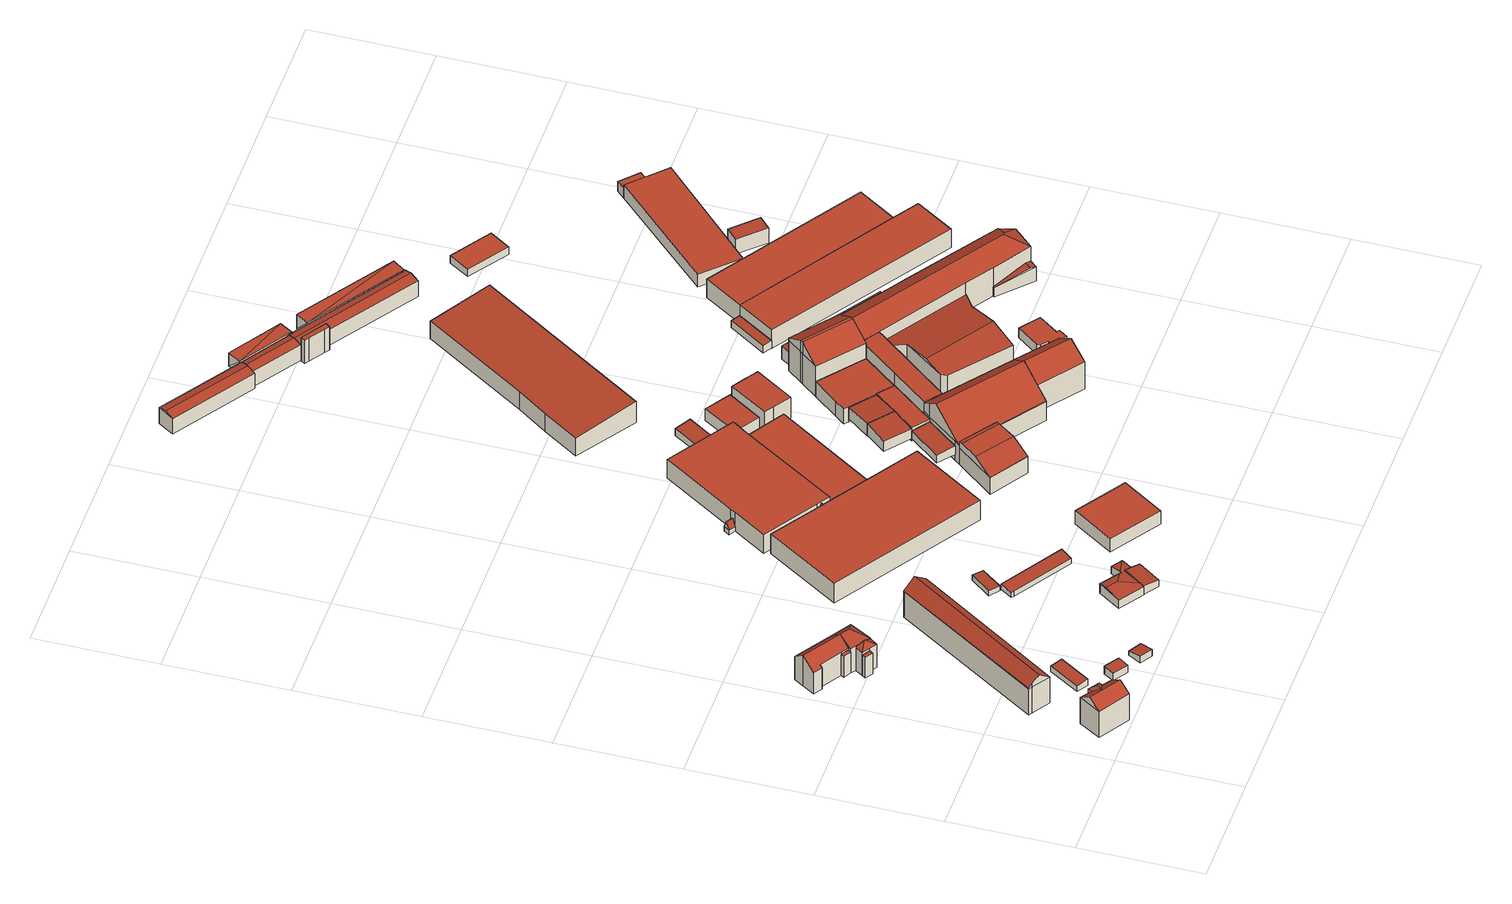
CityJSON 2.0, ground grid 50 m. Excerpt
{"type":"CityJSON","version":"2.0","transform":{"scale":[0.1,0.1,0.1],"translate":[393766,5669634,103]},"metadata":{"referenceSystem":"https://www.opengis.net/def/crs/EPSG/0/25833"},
"CityObjects":{
"building1":{"type":"Building","attributes":{"Dachtyp_tdc":"tdcFreeFormRoof","Gemeindeschluessel":14627140,"Dachneigung":33.58,"QualitaetDacherkennung":45,"Geometrietyp2DReferenz":"3000","function":"31001_9998","roofType":"5000","measuredHeight":16.12},"geometry":[{"type":"MultiSurface","lod":"2","boundaries":[[[0,1,2,3]],[[1,4,5,2]],[[4,6,7,5]],[[6,8,9,7]],[[8,10,11,9]],[[10,12,13,11]],[[12,14,15,13]],[[14,0,3,15]],[[16,17,14,12]],[[18,19,20,16,12,10]],[[18,10,8]],[[21,19,18,8,6]],[[21,6,4]],[[20,19,21,4,1]],[[17,16,20,1,0]],[[17,0,14]],[[3,2,5,7,9,11,13,15]]],"semantics":{"surfaces":[{"type":"WallSurface"},{"type":"RoofSurface"},{"type":"GroundSurface"}],"values":[0,0,0,0,0,0,0,0,1,1,0,1,0,1,1,1,2]}}]},
"building2":{"type":"Building","attributes":{"Dachtyp_tdc":"tdcPolyFlatRoof","Gemeindeschluessel":14627140,"Dachneigung":4.56,"QualitaetDacherkennung":86,"Geometrietyp2DReferenz":"3000","function":"31001_9998","roofType":"2100","measuredHeight":3.02},"geometry":[{"type":"MultiSurface","lod":"2","boundaries":[[[22,23,24,25]],[[23,26,27,24]],[[26,28,29,27]],[[28,22,25,29]],[[28,26,23,22]],[[25,24,27,29]]],"semantics":{"surfaces":[{"type":"WallSurface"},{"type":"RoofSurface"},{"type":"GroundSurface"}],"values":[0,0,0,0,1,2]}}]},
"building3":{"type":"Building","attributes":{"Gemeindeschluessel":14627140,"Geometrietyp2DReferenz":"3000","function":"31001_9998","roofType":"9999"},"children":["building3-1","building3-2"]},
"building3-1":{"type":"BuildingPart","attributes":{"Dachtyp_tdc":"tdcPolyFlatRoof","Dachneigung":10.54,"QualitaetDacherkennung":24,"Geometrietyp2DReferenz":"3000","roofType":"2100","measuredHeight":10.38},"parents":["building3"],"geometry":[{"type":"MultiSurface","lod":"2","boundaries":[[[30,31,32,33]],[[34,35,36,37]],[[35,30,33,36]],[[35,34,31,30]],[[33,32,37,36]],[[37,32,31,34]]],"semantics":{"surfaces":[{"type":"WallSurface"},{"type":"RoofSurface"},{"type":"GroundSurface"},{"type":"ClosureSurface"}],"values":[0,0,0,1,2,3]}}]},
"building3-2":{"type":"BuildingPart","attributes":{"Dachtyp_tdc":"tdcGableRoof","Dachneigung":38.77,"QualitaetDacherkennung":86,"Geometrietyp2DReferenz":"3000","roofType":"3100","measuredHeight":14.92},"parents":["building3"],"geometry":[{"type":"MultiSurface","lod":"2","boundaries":[[[38,39,40,41]],[[39,42,43,40]],[[42,44,45,43]],[[44,46,47,45]],[[46,48,49,47]],[[48,50,51,49]],[[50,52,34,37,51]],[[53,38,41,32,31]],[[50,48,46,44]],[[44,42,39,38,53,52,50]],[[41,40,43,45,47,49,51,37,32]],[[53,31,34,52]],[[31,32,37,34]]],"semantics":{"surfaces":[{"type":"WallSurface"},{"type":"RoofSurface"},{"type":"GroundSurface"},{"type":"ClosureSurface"}],"values":[0,0,0,0,0,0,0,0,1,1,2,0,3]}}]},
"building4":{"type":"Building","attributes":{"Dachtyp_tdc":"tdcPolyFlatRoof","Gemeindeschluessel":14627140,"Dachneigung":3.86,"QualitaetDacherkennung":71,"Geometrietyp2DReferenz":"3000","function":"31001_9998","roofType":"2100","measuredHeight":3.84},"geometry":[{"type":"MultiSurface","lod":"2","boundaries":[[[54,55,56,57]],[[54,58,59,55]],[[56,60,61,57]],[[55,59,60,56]],[[59,58,61,60]],[[58,54,57,61]]],"semantics":{"surfaces":[{"type":"WallSurface"},{"type":"RoofSurface"},{"type":"GroundSurface"}],"values":[0,1,2,0,0,0]}}]},
"building5":{"type":"Building","attributes":{"Gemeindeschluessel":14627140,"Geometrietyp2DReferenz":"3000","function":"31001_9998","roofType":"9999"},"children":["building5-1","building5-2","building5-3"]},
"building5-1":{"type":"BuildingPart","attributes":{"Dachtyp_tdc":"tdcHipAndGableRoof","Dachneigung":23.36,"QualitaetDacherkennung":50,"Geometrietyp2DReferenz":"3000","roofType":"5000","measuredHeight":14.59},"parents":["building5"],"geometry":[{"type":"MultiSurface","lod":"2","boundaries":[[[48,62,63,49]],[[62,64,65,66,67,63]],[[68,48,49,36]],[[64,62,69]],[[48,68,70]],[[62,48,70,69]],[[68,64,69,70]],[[49,63,67,71,36]],[[36,71,72,73,65,64,68]],[[71,67,66,72]],[[72,66,65,73]]],"semantics":{"surfaces":[{"type":"WallSurface"},{"type":"RoofSurface"},{"type":"GroundSurface"},{"type":"ClosureSurface"}],"values":[0,0,0,1,0,1,1,2,0,3,3]}}]},
"building5-2":{"type":"BuildingPart","attributes":{"Dachtyp_tdc":"tdcTentRoof","Dachneigung":42.78,"QualitaetDacherkennung":56,"Geometrietyp2DReferenz":"3000","roofType":"3500","measuredHeight":13.6},"parents":["building5"],"geometry":[{"type":"MultiSurface","lod":"2","boundaries":[[[66,74,75,67]],[[74,76,77,78,75]],[[79,72,71,80,81]],[[65,73,82]],[[74,65,82]],[[79,76,74,82]],[[73,79,82]],[[66,65,74]],[[79,73,72]],[[67,75,78,80,71]],[[79,81,77,76]],[[81,80,78,77]],[[67,71,72,66]],[[66,72,73,65]]],"semantics":{"surfaces":[{"type":"WallSurface"},{"type":"RoofSurface"},{"type":"GroundSurface"},{"type":"ClosureSurface"}],"values":[0,0,0,1,1,1,1,0,0,2,0,3,3,3]}}]},
"building5-3":{"type":"BuildingPart","attributes":{"Dachtyp_tdc":"tdcPolyFlatRoof","Dachneigung":6.21,"QualitaetDacherkennung":36,"Geometrietyp2DReferenz":"3000","roofType":"2100","measuredHeight":10.24},"parents":["building5"],"geometry":[{"type":"MultiSurface","lod":"2","boundaries":[[[83,81,80,84]],[[77,85,86,78]],[[85,83,84,86]],[[85,77,81,83]],[[84,80,78,86]],[[78,80,81,77]]],"semantics":{"surfaces":[{"type":"WallSurface"},{"type":"RoofSurface"},{"type":"GroundSurface"},{"type":"ClosureSurface"}],"values":[0,0,0,1,2,3]}}]},
"building6":{"type":"Building","attributes":{"Dachtyp_tdc":"tdcGableRoof","Gemeindeschluessel":14627140,"Dachneigung":37,"QualitaetDacherkennung":81,"Geometrietyp2DReferenz":"3000","function":"31001_9998","roofType":"3100","measuredHeight":16.66},"geometry":[{"type":"MultiSurface","lod":"2","boundaries":[[[87,88,89,90]],[[88,91,92,89]],[[91,93,94,92]],[[93,95,96,94]],[[95,87,90,96]],[[97,98,99,100,101]],[[88,100,99,102]],[[91,102,99,98,93]],[[88,102,91]],[[87,101,100,88]],[[95,97,101,87]],[[93,98,97,95]],[[90,89,92,94,96]]],"semantics":{"surfaces":[{"type":"WallSurface"},{"type":"RoofSurface"},{"type":"GroundSurface"}],"values":[0,0,0,0,0,1,1,0,0,0,0,0,2]}}]},
"building7":{"type":"Building","attributes":{"Dachtyp_tdc":"tdcPolyFlatRoof","Gemeindeschluessel":14627140,"Dachneigung":10.22,"QualitaetDacherkennung":63,"Geometrietyp2DReferenz":"3000","function":"31001_9998","roofType":"2100","measuredHeight":3.17},"geometry":[{"type":"MultiSurface","lod":"2","boundaries":[[[103,104,105,106]],[[104,107,108,105]],[[107,109,110,108]],[[109,103,106,110]],[[109,107,104,103]],[[106,105,108,110]]],"semantics":{"surfaces":[{"type":"WallSurface"},{"type":"RoofSurface"},{"type":"GroundSurface"}],"values":[0,0,0,0,1,2]}}]},
"building8":{"type":"Building","attributes":{"Dachtyp_tdc":"tdcFreeFormRoof","Gemeindeschluessel":14627140,"Dachneigung":10.04,"QualitaetDacherkennung":35,"Geometrietyp2DReferenz":"3000","function":"31001_9998","roofType":"5000","measuredHeight":5.14},"geometry":[{"type":"MultiSurface","lod":"2","boundaries":[[[111,112,113,114]],[[112,115,116,113]],[[115,117,118,116]],[[117,119,120,118]],[[119,121,122,120]],[[121,123,124,122]],[[123,125,126,124]],[[125,111,114,126]],[[121,119,117,127,112,128,129,130]],[[129,128,111,131]],[[117,115,127]],[[123,130,129,131,125]],[[112,111,128]],[[123,121,130]],[[115,112,127]],[[111,125,131]],[[114,113,116,118,120,122,124,126]]],"semantics":{"surfaces":[{"type":"WallSurface"},{"type":"RoofSurface"},{"type":"GroundSurface"}],"values":[0,0,0,0,0,0,0,0,1,1,1,1,0,0,0,0,2]}}]},
"building9":{"type":"Building","attributes":{"Dachtyp_tdc":"tdcPolyFlatRoof","Gemeindeschluessel":14627140,"Dachneigung":2.86,"QualitaetDacherkennung":85,"Geometrietyp2DReferenz":"3000","function":"31001_9998","roofType":"2100","measuredHeight":2.35},"geometry":[{"type":"MultiSurface","lod":"2","boundaries":[[[132,133,134,135]],[[133,136,137,134]],[[136,138,139,137]],[[138,132,135,139]],[[138,136,133,132]],[[135,134,137,139]]],"semantics":{"surfaces":[{"type":"WallSurface"},{"type":"RoofSurface"},{"type":"GroundSurface"}],"values":[0,0,0,0,1,2]}}]},
"building10":{"type":"Building","attributes":{"Dachtyp_tdc":"tdcPolyFlatRoof","Gemeindeschluessel":14627140,"Dachneigung":7.87,"QualitaetDacherkennung":84,"Geometrietyp2DReferenz":"3000","function":"31001_9998","roofType":"2100","measuredHeight":4.29},"geometry":[{"type":"MultiSurface","lod":"2","boundaries":[[[140,141,142,143]],[[141,144,145,142]],[[144,146,147,145]],[[146,148,149,147]],[[148,140,143,149]],[[148,146,144,141,140]],[[143,142,145,147,149]]],"semantics":{"surfaces":[{"type":"WallSurface"},{"type":"RoofSurface"},{"type":"GroundSurface"}],"values":[0,0,0,0,0,1,2]}}]},
"building11":{"type":"Building","attributes":{"Dachtyp_tdc":"tdcPolyFlatRoof","Gemeindeschluessel":14627140,"Dachneigung":5.18,"QualitaetDacherkennung":72,"Geometrietyp2DReferenz":"3000","function":"31001_9998","roofType":"2100","measuredHeight":2.77},"geometry":[{"type":"MultiSurface","lod":"2","boundaries":[[[150,151,152,153]],[[151,154,155,152]],[[154,156,157,155]],[[156,158,159,157]],[[158,150,153,159]],[[158,156,154,151,150]],[[153,152,155,157,159]]],"semantics":{"surfaces":[{"type":"WallSurface"},{"type":"RoofSurface"},{"type":"GroundSurface"}],"values":[0,0,0,0,0,1,2]}}]},
"building12":{"type":"Building","attributes":{"Dachtyp_tdc":"tdcPolyFlatRoof","Gemeindeschluessel":14627140,"Dachneigung":0,"QualitaetDacherkennung":60,"Geometrietyp2DReferenz":"3000","function":"31001_2000","roofType":"1000","measuredHeight":9.57},"geometry":[{"type":"MultiSurface","lod":"2","boundaries":[[[160,161,162,163]],[[161,164,165,162]],[[164,166,167,165]],[[166,168,169,167]],[[168,170,171,169]],[[170,172,173,171]],[[172,160,163,173]],[[172,170,168,166,164,161,160]],[[163,162,165,167,169,171,173]]],"semantics":{"surfaces":[{"type":"WallSurface"},{"type":"RoofSurface"},{"type":"GroundSurface"}],"values":[0,0,0,0,0,0,0,1,2]}}]},
"building13":{"type":"Building","attributes":{"Dachtyp_tdc":"tdcPolyFlatRoof","Gemeindeschluessel":14627140,"Dachneigung":0,"QualitaetDacherkennung":94,"Geometrietyp2DReferenz":"3000","function":"31001_9998","roofType":"1000","measuredHeight":6.53},"geometry":[{"type":"MultiSurface","lod":"2","boundaries":[[[174,175,176,177]],[[175,178,179,176]],[[178,180,181,179]],[[180,174,177,181]],[[180,178,175,174]],[[177,176,179,181]]],"semantics":{"surfaces":[{"type":"WallSurface"},{"type":"RoofSurface"},{"type":"GroundSurface"}],"values":[0,0,0,0,1,2]}}]},
"building14":{"type":"Building","attributes":{"Gemeindeschluessel":14627140,"Geometrietyp2DReferenz":"3000","function":"31001_2000","roofType":"9999"},"children":["building14-1","building14-2","building14-3"]},
"building14-1":{"type":"BuildingPart","attributes":{"Dachtyp_tdc":"tdcPolyFlatRoof","Dachneigung":0,"QualitaetDacherkennung":77,"Geometrietyp2DReferenz":"3000","roofType":"1000","measuredHeight":9.09},"parents":["building14"],"geometry":[{"type":"MultiSurface","lod":"2","boundaries":[[[182,183,184,185]],[[183,186,187,184]],[[186,188,189,190,187]],[[191,192,193,194,195]],[[192,196,197,193]],[[196,198,199,197]],[[198,200,199]],[[201,202,203]],[[201,204,205,202]],[[204,182,185,205]],[[204,201,198,196,192,191,188,186,183,182]],[[185,184,187,190,206,194,193,197,199,202,205]],[[195,207,189,188,191]],[[195,194,206,207]],[[206,190,189,207]],[[203,208,200,198,201]],[[203,202,199,200]],[[203,200,208]]],"semantics":{"surfaces":[{"type":"WallSurface"},{"type":"RoofSurface"},{"type":"GroundSurface"},{"type":"ClosureSurface"}],"values":[0,0,0,0,0,0,0,0,0,0,1,2,0,3,3,0,3,3]}}]},
"building14-2":{"type":"BuildingPart","attributes":{"Dachtyp_tdc":"tdcGableRoof","Dachneigung":68.6,"QualitaetDacherkennung":18,"Geometrietyp2DReferenz":"3000","roofType":"3100","measuredHeight":5.51},"parents":["building14"],"geometry":[{"type":"MultiSurface","lod":"2","boundaries":[[[200,209,210,199]],[[209,211,212,210]],[[211,203,202,212]],[[211,209,213]],[[209,200,208,213]],[[203,211,213,208]],[[199,210,212,202]],[[200,199,202,203]],[[200,203,208]]],"semantics":{"surfaces":[{"type":"WallSurface"},{"type":"RoofSurface"},{"type":"GroundSurface"},{"type":"ClosureSurface"}],"values":[0,0,0,0,1,1,2,3,3]}}]},
"building14-3":{"type":"BuildingPart","attributes":{"Dachtyp_tdc":"tdcGableRoof","Dachneigung":64.36,"QualitaetDacherkennung":10,"Geometrietyp2DReferenz":"3000","roofType":"3100","measuredHeight":8.54},"parents":["building14"],"geometry":[{"type":"MultiSurface","lod":"2","boundaries":[[[214,215,216,217]],[[215,218,219,216]],[[218,220,193,219]],[[220,195,194,193]],[[189,221,222,190]],[[221,214,217,222]],[[207,195,220,218,215]],[[215,214,221,189,207]],[[217,216,219,193,194,206,190,222]],[[206,194,195,207]],[[206,207,189,190]]],"semantics":{"surfaces":[{"type":"WallSurface"},{"type":"RoofSurface"},{"type":"GroundSurface"},{"type":"ClosureSurface"}],"values":[0,0,0,0,0,0,1,1,2,3,3]}}]},
"building15":{"type":"Building","attributes":{"Dachtyp_tdc":"tdcPolyFlatRoof","Gemeindeschluessel":14627140,"Dachneigung":0,"QualitaetDacherkennung":78,"Geometrietyp2DReferenz":"3000","function":"31001_2000","roofType":"1000","measuredHeight":5.3},"geometry":[{"type":"MultiSurface","lod":"2","boundaries":[[[214,221,223,167]],[[221,224,225,223]],[[224,226,227,225]],[[226,228,229,227]],[[228,230,169,229]],[[230,214,167,169]],[[230,228,226,224,221,214]],[[167,223,225,227,229,169]]],"semantics":{"surfaces":[{"type":"WallSurface"},{"type":"RoofSurface"},{"type":"GroundSurface"}],"values":[0,0,0,0,0,0,1,2]}}]},
"building16":{"type":"Building","attributes":{"Dachtyp_tdc":"tdcPolyFlatRoof","Gemeindeschluessel":14627140,"Dachneigung":2.67,"QualitaetDacherkennung":74,"Geometrietyp2DReferenz":"3000","function":"31001_2000","roofType":"2100","measuredHeight":4.1},"geometry":[{"type":"MultiSurface","lod":"2","boundaries":[[[231,232,233,234]],[[232,235,236,233]],[[235,237,238,236]],[[237,231,234,238]],[[237,235,232,231]],[[234,233,236,238]]],"semantics":{"surfaces":[{"type":"WallSurface"},{"type":"RoofSurface"},{"type":"GroundSurface"}],"values":[0,0,0,0,1,2]}}]},
"building17":{"type":"Building","attributes":{"Dachtyp_tdc":"tdcPolyFlatRoof","Gemeindeschluessel":14627140,"Dachneigung":3.53,"QualitaetDacherkennung":79,"Geometrietyp2DReferenz":"3000","function":"31001_2000","roofType":"2100","measuredHeight":5.49},"geometry":[{"type":"MultiSurface","lod":"2","boundaries":[[[239,240,241,242]],[[240,243,244,241]],[[243,245,246,244]],[[245,239,242,246]],[[245,243,240,239]],[[242,241,244,246]]],"semantics":{"surfaces":[{"type":"WallSurface"},{"type":"RoofSurface"},{"type":"GroundSurface"}],"values":[0,0,0,0,1,2]}}]},
"building18":{"type":"Building","attributes":{"Dachtyp_tdc":"tdcPolyFlatRoof","Gemeindeschluessel":14627140,"Dachneigung":3.52,"QualitaetDacherkennung":86,"Geometrietyp2DReferenz":"3000","function":"31001_2000","roofType":"2100","measuredHeight":3.8},"geometry":[{"type":"MultiSurface","lod":"2","boundaries":[[[247,248,249,250]],[[248,251,252,249]],[[251,253,254,252]],[[253,247,250,254]],[[253,251,248,247]],[[250,249,252,254]]],"semantics":{"surfaces":[{"type":"WallSurface"},{"type":"RoofSurface"},{"type":"GroundSurface"}],"values":[0,0,0,0,1,2]}}]},
"building19":{"type":"Building","attributes":{"Dachtyp_tdc":"tdcPolyFlatRoof","Gemeindeschluessel":14627140,"Dachneigung":0,"QualitaetDacherkennung":84,"Geometrietyp2DReferenz":"3000","function":"31001_2000","roofType":"1000","measuredHeight":5.73},"geometry":[{"type":"MultiSurface","lod":"2","boundaries":[[[255,256,257,258]],[[256,259,260,257]],[[259,261,262,260]],[[261,263,264,262]],[[263,255,258,264]],[[263,261,259,256,255]],[[258,257,260,262,264]]],"semantics":{"surfaces":[{"type":"WallSurface"},{"type":"RoofSurface"},{"type":"GroundSurface"}],"values":[0,0,0,0,0,1,2]}}]},
"building20":{"type":"Building","attributes":{"Dachtyp_tdc":"tdcPolyFlatRoof","Gemeindeschluessel":14627140,"Dachneigung":3.44,"QualitaetDacherkennung":76,"Geometrietyp2DReferenz":"3000","function":"31001_2000","roofType":"2100","measuredHeight":6.15},"geometry":[{"type":"MultiSurface","lod":"2","boundaries":[[[265,266,267,268]],[[266,269,270,267]],[[269,271,272,270]],[[271,265,268,272]],[[271,269,266,265]],[[268,267,270,272]]],"semantics":{"surfaces":[{"type":"WallSurface"},{"type":"RoofSurface"},{"type":"GroundSurface"}],"values":[0,0,0,0,1,2]}}]},
"building21":{"type":"Building","attributes":{"Dachtyp_tdc":"tdcPolyFlatRoof","Gemeindeschluessel":14627140,"Dachneigung":0,"QualitaetDacherkennung":41,"Geometrietyp2DReferenz":"3000","function":"31001_2000","roofType":"1000","measuredHeight":6.45},"geometry":[{"type":"MultiSurface","lod":"2","boundaries":[[[273,274,275,276]],[[274,277,278,275]],[[277,279,280,278]],[[279,281,282,280]],[[281,273,276,282]],[[281,279,277,274,273]],[[276,275,278,280,282]]],"semantics":{"surfaces":[{"type":"WallSurface"},{"type":"RoofSurface"},{"type":"GroundSurface"}],"values":[0,0,0,0,0,1,2]}}]},
"building22":{"type":"Building","attributes":{"Gemeindeschluessel":14627140,"Geometrietyp2DReferenz":"3000","function":"31001_2000","roofType":"9999"},"children":["building22-1","building22-2"]},
"building22-1":{"type":"BuildingPart","attributes":{"Dachtyp_tdc":"tdcPolyFlatRoof","Dachneigung":5.66,"QualitaetDacherkennung":46,"Geometrietyp2DReferenz":"3000","roofType":"2100","measuredHeight":4.7},"parents":["building22"],"geometry":[{"type":"MultiSurface","lod":"2","boundaries":[[[283,284,285,286]],[[287,288,289,290]],[[288,283,286,289]],[[288,287,284,283]],[[286,285,290,289]],[[287,290,285,284]]],"semantics":{"surfaces":[{"type":"WallSurface"},{"type":"RoofSurface"},{"type":"GroundSurface"},{"type":"ClosureSurface"}],"values":[0,0,0,1,2,3]}}]},
"building22-2":{"type":"BuildingPart","attributes":{"Dachtyp_tdc":"tdcPolyFlatRoof","Dachneigung":0,"QualitaetDacherkennung":81,"Geometrietyp2DReferenz":"3000","roofType":"1000","measuredHeight":10.24},"parents":["building22"],"geometry":[{"type":"MultiSurface","lod":"2","boundaries":[[[291,292,293,294]],[[292,295,296,293]],[[295,297,298,296]],[[297,299,300,298]],[[299,301,290,300]],[[301,287,290]],[[302,285,284]],[[302,303,304,285]],[[303,291,294,304]],[[303,302,301,299,297,295,292,291]],[[294,293,296,298,300,290,285,304]],[[284,287,301,302]],[[284,285,290,287]]],"semantics":{"surfaces":[{"type":"WallSurface"},{"type":"RoofSurface"},{"type":"GroundSurface"},{"type":"ClosureSurface"}],"values":[0,0,0,0,0,0,0,0,0,1,2,0,3]}}]},
"building23":{"type":"Building","attributes":{"Dachtyp_tdc":"tdcPolyFlatRoof","Gemeindeschluessel":14627140,"Dachneigung":0,"QualitaetDacherkennung":38,"Geometrietyp2DReferenz":"3000","function":"31001_2000","roofType":"1000","measuredHeight":7.33},"geometry":[{"type":"MultiSurface","lod":"2","boundaries":[[[305,306,307,308]],[[306,309,310,307]],[[309,311,312,310]],[[311,313,314,312]],[[313,315,316,314]],[[315,317,318,316]],[[317,305,308,318]],[[317,315,313,311,309,306,305]],[[308,307,310,312,314,316,318]]],"semantics":{"surfaces":[{"type":"WallSurface"},{"type":"RoofSurface"},{"type":"GroundSurface"}],"values":[0,0,0,0,0,0,0,1,2]}}]},
"building24":{"type":"Building","attributes":{"name":"Sportzentrum Heiliger Grund","Dachtyp_tdc":"tdcPolyFlatRoof","Gemeindeschluessel":14627140,"Dachneigung":3.18,"QualitaetDacherkennung":73,"Geometrietyp2DReferenz":"3000","function":"31001_3211","roofType":"2100","measuredHeight":10.17},"geometry":[{"type":"MultiSurface","lod":"2","boundaries":[[[319,320,321,322]],[[320,323,324,321]],[[323,325,326,324]],[[325,327,328,326]],[[327,329,330,328]],[[329,319,322,330]],[[329,327,325,323,320,319]],[[322,321,324,326,328,330]]],"semantics":{"surfaces":[{"type":"WallSurface"},{"type":"RoofSurface"},{"type":"GroundSurface"}],"values":[0,0,0,0,0,0,1,2]}}]},
"building25":{"type":"Building","attributes":{"Dachtyp_tdc":"tdcFreeFormRoof","Gemeindeschluessel":14627140,"Dachneigung":34.34,"QualitaetDacherkennung":26,"Geometrietyp2DReferenz":"3000","function":"31001_2000","roofType":"5000","measuredHeight":20.58},"geometry":[{"type":"MultiSurface","lod":"2","boundaries":[[[331,332,312,333]],[[332,334,310,312]],[[334,335,336,310]],[[335,337,338,336]],[[337,339,340,338]],[[339,341,342,340]],[[341,343,344,342]],[[343,345,346,344]],[[345,331,333,346]],[[347,348,349,350,351]],[[332,352,353,334]],[[354,350,349,353,352]],[[345,354,352,331]],[[343,351,350,354,345]],[[335,353,349,337]],[[334,353,335]],[[331,352,332]],[[341,347,351,343]],[[337,349,348,339]],[[339,348,347,341]],[[333,312,310,336,338,340,342,344,346]]],"semantics":{"surfaces":[{"type":"WallSurface"},{"type":"RoofSurface"},{"type":"GroundSurface"}],"values":[0,0,0,0,0,0,0,0,0,1,1,1,0,0,0,0,0,0,0,0,2]}}]},
"building26":{"type":"Building","attributes":{"Gemeindeschluessel":14627140,"Geometrietyp2DReferenz":"3000","function":"31001_2000","roofType":"9999"},"children":["building26-1","building26-2","building26-3","building26-4","building26-5","building26-6"]},
"building26-1":{"type":"BuildingPart","attributes":{"Dachtyp_tdc":"tdcCutGableRoof","Dachneigung":21.76,"QualitaetDacherkennung":57,"Geometrietyp2DReferenz":"3000","roofType":"9999","measuredHeight":11.72},"parents":["building26"],"geometry":[{"type":"MultiSurface","lod":"2","boundaries":[[[355,356,357,358]],[[359,360,361,362]],[[360,355,358,361]],[[363,364,365,355]],[[366,367,368,369]],[[367,365,364,368]],[[359,370,371,369,368,364,363,360]],[[355,365,367,366,372,356]],[[360,363,355]],[[358,357,362,361]],[[362,357,356,359]],[[371,372,366,369]],[[356,372,370,359]],[[370,372,371]]],"semantics":{"surfaces":[{"type":"WallSurface"},{"type":"RoofSurface"},{"type":"GroundSurface"},{"type":"ClosureSurface"}],"values":[0,0,0,1,1,1,0,0,0,2,3,0,3,3]}}]},
"building26-2":{"type":"BuildingPart","attributes":{"Dachtyp_tdc":"tdcGableRoof","Dachneigung":32.31,"QualitaetDacherkennung":66,"Geometrietyp2DReferenz":"3000","roofType":"3100","measuredHeight":18.54},"parents":["building26"],"geometry":[{"type":"MultiSurface","lod":"2","boundaries":[[[372,373,374,357,356]],[[373,375,376,374]],[[375,377,378,376]],[[379,380,381,382]],[[383,384,385,386]],[[384,370,359,362,385]],[[371,387,388,389,390,391,392,372]],[[393,394,395,391,390,396,397]],[[379,393,397,380]],[[373,392,391,395,375]],[[375,395,394,377]],[[372,392,373]],[[383,398,388,387,384]],[[384,387,371,370]],[[362,357,374,376,378,382,381,386,385]],[[356,357,362,359]],[[356,359,370,372]],[[382,378,377,379]],[[386,381,380,383]],[[398,389,388]],[[380,397,396,398,383]],[[396,390,389,398]],[[377,394,393,379]],[[370,371,372]]],"semantics":{"surfaces":[{"type":"WallSurface"},{"type":"RoofSurface"},{"type":"GroundSurface"},{"type":"ClosureSurface"}],"values":[0,0,0,0,0,0,1,1,0,0,0,0,0,0,2,3,3,3,3,0,3,3,3,3]}}]},
"building26-3":{"type":"BuildingPart","attributes":{"Dachtyp_tdc":"tdcGableRoof","Dachneigung":10.12,"QualitaetDacherkennung":14,"Geometrietyp2DReferenz":"3000","roofType":"3100","measuredHeight":7.27},"parents":["building26"],"geometry":[{"type":"MultiSurface","lod":"2","boundaries":[[[399,400,401,402]],[[400,403,404,401]],[[403,405,406,404]],[[403,400,407]],[[400,399,408,407]],[[405,403,407,408]],[[402,401,404,406]],[[402,406,405,399]],[[399,405,408]]],"semantics":{"surfaces":[{"type":"WallSurface"},{"type":"RoofSurface"},{"type":"GroundSurface"},{"type":"ClosureSurface"}],"values":[0,0,0,0,1,1,2,3,3]}}]},
"building26-4":{"type":"BuildingPart","attributes":{"Dachtyp_tdc":"tdcFreeFormRoof","Dachneigung":29.29,"QualitaetDacherkennung":37,"Geometrietyp2DReferenz":"3000","roofType":"5000","measuredHeight":18.27},"parents":["building26"],"geometry":[{"type":"MultiSurface","lod":"2","boundaries":[[[409,410,411,412]],[[410,413,414,411]],[[413,415,416,414]],[[415,417,418,416]],[[417,419,399,402,418]],[[420,421,422,406,405]],[[421,423,424,422]],[[425,426,427,428]],[[425,429,430,426]],[[429,431,432,430]],[[431,409,412,432]],[[425,428,423,421,420,419,433]],[[419,417,434,433]],[[417,415,434]],[[415,413,410,409,431,429,425,433,434]],[[412,411,414,416,418,402,406,422,424,427,426,430,432]],[[405,408,399,419,420]],[[405,406,402,399]],[[405,399,408]],[[423,428,427,424]]],"semantics":{"surfaces":[{"type":"WallSurface"},{"type":"RoofSurface"},{"type":"GroundSurface"},{"type":"ClosureSurface"}],"values":[0,0,0,0,0,0,0,0,0,0,0,1,1,1,1,2,0,3,3,3]}}]},
"building26-5":{"type":"BuildingPart","attributes":{"Dachtyp_tdc":"tdcGableRoof","Dachneigung":33.09,"QualitaetDacherkennung":67,"Geometrietyp2DReferenz":"3000","roofType":"3100","measuredHeight":18.6},"parents":["building26"],"geometry":[{"type":"MultiSurface","lod":"2","boundaries":[[[435,398,383,386,436]],[[437,438,381,380,397]],[[437,435,436,438]],[[435,437,439]],[[398,435,439,440,389]],[[437,397,440,439]],[[436,386,381,438]],[[380,381,386,383]],[[397,380,383,398,396]],[[440,397,396,390,389]],[[396,398,389,390]]],"semantics":{"surfaces":[{"type":"WallSurface"},{"type":"RoofSurface"},{"type":"GroundSurface"},{"type":"ClosureSurface"}],"values":[0,0,0,0,1,1,2,3,3,0,3]}}]},
"building26-6":{"type":"BuildingPart","attributes":{"Dachtyp_tdc":"tdcPolyFlatRoof","Dachneigung":0,"QualitaetDacherkennung":78,"Geometrietyp2DReferenz":"3000","roofType":"1000","measuredHeight":13.92},"parents":["building26"],"geometry":[{"type":"MultiSurface","lod":"2","boundaries":[[[441,442,443,378,377,394]],[[442,444,445,443]],[[444,428,427,445]],[[423,446,447,424]],[[446,448,393,379,382,447]],[[448,446,423,428,444,442,441]],[[378,443,445,427,424,447,382]],[[428,423,424,427]],[[394,393,448,441]],[[377,378,382,379]],[[377,379,393,394]]],"semantics":{"surfaces":[{"type":"WallSurface"},{"type":"RoofSurface"},{"type":"GroundSurface"},{"type":"ClosureSurface"}],"values":[0,0,0,0,0,1,2,3,0,3,3]}}]},
"building27":{"type":"Building","attributes":{"name":"Produktives Lernen","Gemeindeschluessel":14627140,"Geometrietyp2DReferenz":"3000","function":"31001_3021","roofType":"9999"},"children":["building27-1","building27-2","building27-3","building27-4"]},
"building27-1":{"type":"BuildingPart","attributes":{"Dachtyp_tdc":"tdcGableRoof","Dachneigung":14.06,"QualitaetDacherkennung":81,"Geometrietyp2DReferenz":"3000","roofType":"3100","measuredHeight":8.36},"parents":["building27"],"geometry":[{"type":"MultiSurface","lod":"2","boundaries":[[[449,450,451,452]],[[450,453,454,451]],[[453,455,456,454]],[[453,450,457]],[[450,449,458,457]],[[455,453,457,458,459,460]],[[452,451,454,456,461,462]],[[449,452,462,463]],[[464,461,456,455]],[[463,462,461,464]],[[463,465,459,458,449]],[[455,460,464]],[[464,460,459,465,463]]],"semantics":{"surfaces":[{"type":"WallSurface"},{"type":"RoofSurface"},{"type":"GroundSurface"},{"type":"ClosureSurface"}],"values":[0,0,0,0,1,1,2,0,3,3,0,3,3]}}]},
"building27-2":{"type":"BuildingPart","attributes":{"Dachtyp_tdc":"tdcGableRoof","Dachneigung":14.16,"QualitaetDacherkennung":77,"Geometrietyp2DReferenz":"3000","roofType":"3100","measuredHeight":8.48},"parents":["building27"],"geometry":[{"type":"MultiSurface","lod":"2","boundaries":[[[466,467,468,456,455]],[[469,465,463,462,470]],[[471,472,473,467,466,474]],[[474,459,465,469,471]],[[461,456,468,475,476,477,470,462]],[[466,455,460,474]],[[455,456,461,464]],[[455,464,460]],[[475,468,467,473]],[[476,475,473,472]],[[477,476,472,471]],[[469,470,477,471]],[[460,459,474]],[[461,462,463,464]],[[464,463,465,459,460]]],"semantics":{"surfaces":[{"type":"WallSurface"},{"type":"RoofSurface"},{"type":"GroundSurface"},{"type":"ClosureSurface"}],"values":[0,0,1,1,2,0,3,3,3,3,3,3,0,3,3]}}]},
"building27-3":{"type":"BuildingPart","attributes":{"Dachtyp_tdc":"tdcGableRoof","Dachneigung":14.32,"QualitaetDacherkennung":69,"Geometrietyp2DReferenz":"3000","roofType":"3100","measuredHeight":8.56},"parents":["building27"],"geometry":[{"type":"MultiSurface","lod":"2","boundaries":[[[478,469,470,479]],[[480,481,482,468,467]],[[481,483,484,482]],[[483,485,486,484]],[[485,487,488,486]],[[487,489,490,488]],[[489,491,492,490]],[[487,485,483,481,480,493,494,495]],[[495,469,478,491,489,487]],[[479,470,477,476,475,468,482,484,486,488,490,492]],[[471,469,495]],[[477,470,469,471]],[[494,472,471,477,471,495]],[[472,476,477,471]],[[493,473,472,494]],[[473,475,476,472]],[[480,467,473,493]],[[467,468,475,473]],[[479,492,491,478]]],"semantics":{"surfaces":[{"type":"WallSurface"},{"type":"RoofSurface"},{"type":"GroundSurface"},{"type":"ClosureSurface"}],"values":[0,0,0,0,0,0,0,1,1,2,0,3,0,3,0,3,0,3,3]}}]},
"building27-4":{"type":"BuildingPart","attributes":{"Dachtyp_tdc":"tdcPolyFlatRoof","Dachneigung":7.99,"QualitaetDacherkennung":47,"Geometrietyp2DReferenz":"3000","roofType":"2100","measuredHeight":11.54},"parents":["building27"],"geometry":[{"type":"MultiSurface","lod":"2","boundaries":[[[496,497,498,492,491]],[[497,499,500,498]],[[499,501,502,500]],[[501,503,504,502]],[[503,505,478,479,504]],[[503,501,499,497,496,505]],[[479,492,498,500,502,504]],[[491,478,505,496]],[[491,492,479,478]]],"semantics":{"surfaces":[{"type":"WallSurface"},{"type":"RoofSurface"},{"type":"GroundSurface"},{"type":"ClosureSurface"}],"values":[0,0,0,0,0,1,2,0,3]}}]},
"building28":{"type":"Building","attributes":{"BodenHoehe":104.76,"gemHoehe":0,"BauwerkHoehe":6.51,"Gemeindeschluessel":"14627140","Geometrietyp2DReferenz":"3000","function":"51006_1430","measuredHeight":6.51},"geometry":[{"type":"MultiSurface","lod":"2","boundaries":[[[506,507,508]],[[506,508,509]],[[506,509,510]],[[506,510,511]],[[509,508,512]],[[509,512,510]],[[508,507,513]],[[508,513,512]],[[507,506,511]],[[507,511,513]],[[510,512,513]],[[510,513,511]]],"semantics":{"surfaces":[{"type":"RoofSurface"},{"type":"WallSurface"},{"type":"GroundSurface"}],"values":[0,0,1,1,1,1,1,1,1,1,2,2]}}]},
"building29":{"type":"Building","attributes":{"Dachtyp_tdc":"tdcFreeFormRoof","Gemeindeschluessel":14627140,"Dachneigung":10.09,"QualitaetDacherkennung":19,"Geometrietyp2DReferenz":"3000","function":"31001_2000","roofType":"5000","measuredHeight":12.31},"geometry":[{"type":"MultiSurface","lod":"2","boundaries":[[[514,515,516,517]],[[515,518,519,516]],[[518,520,521,519]],[[520,522,523,521]],[[522,524,525,523]],[[524,526,527,525]],[[526,528,529,527]],[[528,514,517,529]],[[515,530,531,524,522,520,518]],[[526,531,530,514,528]],[[515,514,530]],[[526,524,531]],[[517,516,519,521,523,525,527,529]]],"semantics":{"surfaces":[{"type":"WallSurface"},{"type":"RoofSurface"},{"type":"GroundSurface"}],"values":[0,0,0,0,0,0,0,0,1,1,0,0,2]}}]},
"building30":{"type":"Building","attributes":{"Dachtyp_tdc":"tdcPolyFlatRoof","Gemeindeschluessel":14627140,"Dachneigung":0,"QualitaetDacherkennung":61,"Geometrietyp2DReferenz":"3000","function":"31001_2000","roofType":"1000","measuredHeight":4.65},"geometry":[{"type":"MultiSurface","lod":"2","boundaries":[[[532,533,534,535]],[[533,536,537,534]],[[536,538,539,537]],[[538,540,541,539]],[[540,542,543,541]],[[542,544,545,543]],[[544,546,547,545]],[[546,548,549,547]],[[548,532,535,549]],[[548,546,544,542,540,538,536,533,532]],[[535,534,537,539,541,543,545,547,549]]],"semantics":{"surfaces":[{"type":"WallSurface"},{"type":"RoofSurface"},{"type":"GroundSurface"}],"values":[0,0,0,0,0,0,0,0,0,1,2]}}]},
"building31":{"type":"Building","attributes":{"Dachtyp_tdc":"tdcPolyFlatRoof","Gemeindeschluessel":14627140,"Dachneigung":4.49,"QualitaetDacherkennung":74,"Geometrietyp2DReferenz":"3000","function":"31001_2000","roofType":"2100","measuredHeight":3.62},"geometry":[{"type":"MultiSurface","lod":"2","boundaries":[[[550,551,552,553]],[[551,554,555,552]],[[554,556,557,555]],[[556,550,553,557]],[[556,554,551,550]],[[553,552,555,557]]],"semantics":{"surfaces":[{"type":"WallSurface"},{"type":"RoofSurface"},{"type":"GroundSurface"}],"values":[0,0,0,0,1,2]}}]},
"building32":{"type":"Building","attributes":{"Dachtyp_tdc":"tdcPolyFlatRoof","Gemeindeschluessel":14627140,"Dachneigung":2.86,"QualitaetDacherkennung":81,"Geometrietyp2DReferenz":"3000","function":"31001_2000","roofType":"2100","measuredHeight":6.26},"geometry":[{"type":"MultiSurface","lod":"2","boundaries":[[[558,559,560,561]],[[559,562,563,560]],[[562,564,565,563]],[[564,566,567,565]],[[566,568,569,567]],[[568,558,561,569]],[[568,566,564,562,559,558]],[[561,560,563,565,567,569]]],"semantics":{"surfaces":[{"type":"WallSurface"},{"type":"RoofSurface"},{"type":"GroundSurface"}],"values":[0,0,0,0,0,0,1,2]}}]},
"building33":{"type":"Building","attributes":{"BodenHoehe":104.91,"gemHoehe":0,"BauwerkHoehe":6.77,"Gemeindeschluessel":"14627140","Geometrietyp2DReferenz":"3000","function":"51006_1430","measuredHeight":6.77},"geometry":[{"type":"MultiSurface","lod":"2","boundaries":[[[570,571,572]],[[570,572,573]],[[570,573,574]],[[570,574,575]],[[573,572,576]],[[573,576,574]],[[572,571,577]],[[572,577,576]],[[571,570,575]],[[571,575,577]],[[574,576,577]],[[574,577,575]]],"semantics":{"surfaces":[{"type":"RoofSurface"},{"type":"WallSurface"},{"type":"GroundSurface"}],"values":[0,0,1,1,1,1,1,1,1,1,2,2]}}]},
"building34":{"type":"Building","attributes":{"Gemeindeschluessel":14627140,"Geometrietyp2DReferenz":"3000","function":"31001_2000","roofType":"9999"},"children":["building34-1","building34-2"]},
"building34-1":{"type":"BuildingPart","attributes":{"Dachtyp_tdc":"tdcPolyFlatRoof","Dachneigung":0,"QualitaetDacherkennung":79,"Geometrietyp2DReferenz":"3000","roofType":"1000","measuredHeight":9},"parents":["building34"],"geometry":[{"type":"MultiSurface","lod":"2","boundaries":[[[578,579,580,581]],[[578,582,583,579]],[[582,584,585,583]],[[582,578,581,584]],[[585,580,579,583]],[[581,580,585,584]]],"semantics":{"surfaces":[{"type":"WallSurface"},{"type":"RoofSurface"},{"type":"GroundSurface"},{"type":"ClosureSurface"}],"values":[0,0,0,1,2,3]}}]},
"building34-2":{"type":"BuildingPart","attributes":{"Dachtyp_tdc":"tdcPolyFlatRoof","Dachneigung":0,"QualitaetDacherkennung":76,"Geometrietyp2DReferenz":"3000","roofType":"1000","measuredHeight":8.98},"parents":["building34"],"geometry":[{"type":"MultiSurface","lod":"2","boundaries":[[[586,581,580,587]],[[584,588,589,585]],[[588,590,591,589]],[[590,592,593,591]],[[592,586,587,593]],[[592,590,588,584,581,586]],[[587,580,585,589,591,593]],[[585,580,581,584]]],"semantics":{"surfaces":[{"type":"WallSurface"},{"type":"RoofSurface"},{"type":"GroundSurface"},{"type":"ClosureSurface"}],"values":[0,0,0,0,0,1,2,3]}}]},
"building35":{"type":"Building","attributes":{"Dachtyp_tdc":"tdcPolyFlatRoof","Gemeindeschluessel":14627140,"Dachneigung":0,"QualitaetDacherkennung":81,"Geometrietyp2DReferenz":"3000","function":"31001_9998","roofType":"1000","measuredHeight":3.56},"geometry":[{"type":"MultiSurface","lod":"2","boundaries":[[[594,595,596,597]],[[595,598,599,596]],[[598,600,601,599]],[[600,594,597,601]],[[600,598,595,594]],[[597,596,599,601]]],"semantics":{"surfaces":[{"type":"WallSurface"},{"type":"RoofSurface"},{"type":"GroundSurface"}],"values":[0,0,0,0,1,2]}}]},
"building36":{"type":"Building","attributes":{"Dachtyp_tdc":"tdcPolyFlatRoof","Gemeindeschluessel":14627140,"Dachneigung":3,"QualitaetDacherkennung":82,"Geometrietyp2DReferenz":"3000","function":"31001_2000","roofType":"2100","measuredHeight":7.46},"geometry":[{"type":"MultiSurface","lod":"2","boundaries":[[[602,603,604,605]],[[603,606,607,604]],[[606,608,609,607]],[[608,610,611,609]],[[610,602,605,611]],[[610,608,606,603,602]],[[605,604,607,609,611]]],"semantics":{"surfaces":[{"type":"WallSurface"},{"type":"RoofSurface"},{"type":"GroundSurface"}],"values":[0,0,0,0,0,1,2]}}]},
"building37":{"type":"Building","attributes":{"Gemeindeschluessel":14627140,"Geometrietyp2DReferenz":"3000","function":"31001_2000","roofType":"9999"},"children":["building37-1","building37-2"]},
"building37-1":{"type":"BuildingPart","attributes":{"Dachtyp_tdc":"tdcPolyFlatRoof","Dachneigung":0,"QualitaetDacherkennung":64,"Geometrietyp2DReferenz":"3000","roofType":"1000","measuredHeight":4.79},"parents":["building37"],"geometry":[{"type":"MultiSurface","lod":"2","boundaries":[[[612,613,614,615]],[[613,616,617,614]],[[616,618,619,617]],[[618,616,613,612]],[[615,614,617,619]],[[615,619,618,612]]],"semantics":{"surfaces":[{"type":"WallSurface"},{"type":"RoofSurface"},{"type":"GroundSurface"},{"type":"ClosureSurface"}],"values":[0,0,0,1,2,3]}}]},
"building37-2":{"type":"BuildingPart","attributes":{"Dachtyp_tdc":"tdcPolyFlatRoof","Dachneigung":0,"QualitaetDacherkennung":85,"Geometrietyp2DReferenz":"3000","roofType":"1000","measuredHeight":6.32},"parents":["building37"],"geometry":[{"type":"MultiSurface","lod":"2","boundaries":[[[620,621,622,623]],[[621,624,612,615,622]],[[625,619,618]],[[625,626,627,619]],[[626,620,623,627]],[[626,625,624,621,620]],[[623,622,615,619,627]],[[618,612,624,625]],[[618,619,615,612]]],"semantics":{"surfaces":[{"type":"WallSurface"},{"type":"RoofSurface"},{"type":"GroundSurface"},{"type":"ClosureSurface"}],"values":[0,0,0,0,0,1,2,0,3]}}]}
},
"vertices":[
[218,126,169],[209,112,169],[209,112,42],[218,126,42],[246,87,169],[246,87,42],[190,2,169],[190,2,42],[65,80,169],[65,80,42],[121,169,169],[121,169,42],[165,141,169],[165,141,42],[174,155,169],[174,155,42],[173,105,186],[185,123,186],[93,125,204],[143,93,203],[147,99,198],[218,45,203],
[332,203,70],[287,231,66],[287,231,40],[332,203,40],[365,356,66],[365,356,40],[411,328,70],[411,328,40],
[119,1074,138],[126,1086,141],[126,1086,37],[119,1074,37],[157,1067,141],[149,1055,138],[149,1055,37],[157,1067,37],
[40,1140,149],[35,1131,140],[35,1131,37],[40,1140,37],[0,1152,140],[0,1152,37],[31,1201,186],[31,1201,37],[57,1242,148],[57,1242,37],[207,1145,148],[207,1145,37],[182,1105,186],[182,1105,37],[157,1067,149],[126,1086,149],
[408,163,80],[467,125,80],[467,125,42],[408,163,42],[381,121,77],[440,83,77],[440,83,42],[381,121,42],
[285,1096,148],[285,1096,37],[227,1005,156],[227,1005,153],[227,1005,149],[227,1005,37],[149,1055,156],[224,1082,183],[183,1108,183],[168,1043,37],[168,1043,149],[168,1043,153],
[206,973,149],[206,973,37],[177,992,149],[177,992,139],[177,992,37],[147,1011,149],[147,1011,37],[147,1011,139],[191,1014,173],
[138,997,137],[138,997,37],[168,977,137],[168,977,37],
[500,958,164],[591,901,164],[591,901,38],[500,958,38],[200,309,164],[200,309,38],[130,355,164],[130,355,38],[115,365,164],[115,365,38],[115,365,167],[130,355,181],[157,337,205],[545,930,205],[500,958,165],[200,309,166],
[586,77,61],[555,25,72],[555,25,40],[586,77,40],[504,55,72],[504,55,40],[534,107,61],[534,107,40],
[833,308,84],[915,252,83],[915,252,39],[833,308,39],[947,299,74],[947,299,39],[990,270,74],[990,270,39],[960,225,75],[960,225,39],[932,244,80],[932,244,39],[869,151,78],[869,151,39],[771,218,78],[771,218,39],[919,257,83],[909,256,84],[856,247,91],[882,171,82],[812,277,91],
[765,777,64],[805,747,61],[805,747,40],[765,777,40],[739,662,61],[739,662,40],[699,694,64],[699,694,40],
[928,111,73],[869,151,83],[869,151,40],[928,111,40],[932,244,83],[932,244,40],[960,225,79],[960,225,40],[991,203,73],[991,203,40],
[723,605,63],[714,611,63],[714,611,40],[723,605,40],[745,660,68],[745,660,40],[993,502,68],[993,502,40],[958,455,63],[958,455,40],
[501,1225,133],[695,1526,133],[695,1526,38],[501,1225,38],[895,1396,133],[895,1396,38],[936,1370,133],[936,1370,38],[1108,1259,133],[1108,1259,38],[1287,1145,133],[1287,1145,38],[1093,844,133],[1093,844,38],
[1056,335,107],[1167,504,107],[1167,504,42],[1056,335,42],[1368,372,107],[1368,372,42],[1257,203,107],[1257,203,42],
[1254,1838,126],[1249,1829,126],[1249,1829,35],[1254,1838,35],[1220,1788,126],[1220,1788,35],[960,1380,126],[960,1380,73],[960,1380,35],[907,1414,126],[906,1413,126],[906,1413,35],[907,1414,35],[907,1414,74],[690,1552,126],[690,1552,35],[777,1687,126],[777,1687,35],[777,1687,55],[792,1710,126],[792,1710,35],[792,1710,58],[986,2011,126],[986,2011,35],[926,1402,35],[926,1402,121],[785,1698,90],
[752,1703,56],[752,1703,35],[766,1726,58],[766,1726,35],[759,1715,90],
[936,1370,91],[914,1384,121],[914,1384,35],[936,1370,35],[895,1396,74],[895,1396,35],[906,1413,74],[947,1387,91],[947,1387,35],
[947,1387,38],[960,1380,91],[960,1380,38],[1220,1788,91],[1220,1788,38],[1387,1685,91],[1387,1685,38],[1108,1259,91],
[1454,1216,71],[1518,1165,75],[1518,1165,34],[1454,1216,34],[1416,1038,75],[1416,1038,34],[1352,1089,71],[1352,1089,34],
[1358,1293,81],[1427,1378,88],[1427,1378,33],[1358,1293,33],[1522,1301,88],[1522,1301,33],[1454,1216,81],[1454,1216,33],
[1239,1914,48],[1178,1953,43],[1178,1953,10],[1239,1914,10],[1246,2058,43],[1246,2058,10],[1307,2019,48],[1307,2019,10],
[1249,1829,86],[1254,1838,86],[1254,1838,29],[1249,1829,29],[1336,1971,86],[1336,1971,29],[1437,1905,86],[1437,1905,29],[1347,1766,86],[1347,1766,29],
[1597,1394,81],[1522,1301,89],[1522,1301,27],[1597,1394,27],[1427,1378,89],[1427,1378,27],[1501,1470,81],[1501,1470,27],
[1454,1216,86],[1522,1301,86],[1522,1301,22],[1454,1216,22],[1597,1394,86],[1597,1394,22],[1660,1343,86],[1660,1343,22],[1518,1165,86],[1518,1165,22],
[1557,1864,53],[1546,1847,55],[1546,1847,8],[1557,1864,8],[1519,1865,55],[1529,1882,53],[1529,1882,8],[1519,1865,8],
[1462,1680,110],[1392,1725,110],[1392,1725,8],[1462,1680,8],[1356,1748,110],[1356,1748,8],[1457,1905,110],[1457,1905,8],[1508,1872,110],[1508,1872,8],[1519,1865,110],[1546,1847,110],[1563,1837,110],[1563,1837,8],
[1484,1484,83],[1517,1525,83],[1517,1525,10],[1484,1484,10],[1600,1626,83],[1600,1626,10],[1775,1487,83],[1775,1487,10],[1660,1343,83],[1660,1343,10],[1597,1394,83],[1597,1394,10],[1501,1470,83],[1501,1470,10],
[1021,2370,106],[1118,2517,106],[1118,2517,20],[1021,2370,20],[1207,2642,106],[1207,2642,20],[1486,3068,106],[1486,3068,20],[1723,2912,122],[1723,2912,20],[1262,2212,122],[1262,2212,20],
[1828,1553,157],[1775,1487,157],[1828,1553,10],[1600,1626,157],[1653,1693,157],[1653,1693,10],[1660,1702,157],[1660,1702,10],[1708,1762,157],[1708,1762,10],[1723,1750,157],[1723,1750,10],[1884,1622,157],[1884,1622,10],[1832,1558,157],[1832,1558,10],[1723,1750,171],[1708,1762,171],[1660,1702,215],[1836,1562,215],[1884,1622,171],[1828,1553,215],[1653,1693,215],[1832,1558,215],
[1274,860,84],[1399,1016,84],[1399,1016,5],[1274,860,5],[1539,915,84],[1425,762,84],[1425,762,5],[1539,915,5],[1425,762,86],[1478,833,121],[1332,933,121],[1399,1016,118],[1386,1001,122],[1529,903,122],[1539,915,119],[1539,915,96],[1539,915,97],[1399,1016,96],
[1416,1038,96],[1416,1038,5],[1518,1165,96],[1518,1165,5],[1542,1195,96],[1542,1195,5],[1606,1144,96],[1858,948,96],[1858,948,5],[1606,1144,5],[1758,826,96],[1722,782,96],[1722,782,5],[1758,826,5],[1722,782,100],[1758,826,136],[1786,861,164],[1813,893,190],[1493,1133,190],[1416,1038,113],[1606,1144,140],[1542,1195,139],[1518,1165,164],[1858,947,144],[1858,948,144],[1758,826,135],
[2474,1067,73],[2448,1039,73],[2448,1039,5],[2474,1067,5],[2318,1160,50],[2318,1160,5],[2322,1166,50],[2322,1166,5],[2431,1054,78],[2454,1080,78],
[2114,1491,144],[2173,1452,144],[2173,1452,5],[2114,1491,5],[2506,1231,144],[2506,1231,5],[2535,1211,144],[2535,1211,5],[2550,1148,144],[2550,1148,5],[2474,1067,144],[2322,1166,144],[2213,1237,144],[2213,1237,5],[1864,1464,144],[1864,1464,5],[1845,1573,190],[1845,1573,5],[1794,1510,5],[1794,1510,144],[1884,1622,155],[1884,1622,5],[1895,1637,144],[1895,1637,5],[2462,1167,188],[2474,1169,183],
[1930,696,136],[1930,696,5],[2022,820,145],[2022,820,5],[1980,764,191],[1813,893,191],
[1542,1195,144],[1660,1343,144],[1660,1343,5],[1775,1487,144],[1775,1487,5],[1848,1444,144],[1848,1444,5],[1606,1144,144],
[1048,3607,85],[721,3823,85],[721,3823,11],[1048,3607,11],[763,3886,88],[763,3886,11],[1090,3670,88],[1090,3670,11],[744,3857,95],[1070,3641,95],[1071,3642,95],[1074,3646,94],[1074,3646,11],[1054,3616,11],[1054,3616,85],[1074,3646,87],[1054,3616,87],
[1090,3670,89],[1300,3535,88],[1300,3535,11],[1243,3490,87],[1243,3490,11],[1264,3521,96],[1280,3545,89],[1299,3533,89],[1074,3646,96],[1299,3533,11],[1280,3545,11],[1264,3521,11],
[1242,3488,87],[1242,3488,11],[1300,3535,91],[1361,3494,91],[1361,3494,11],[1746,3239,91],[1746,3239,11],[1741,3233,92],[1741,3233,11],[1729,3214,97],[1729,3214,11],[1707,3180,87],[1707,3180,11],[1341,3422,87],[1341,3422,11],[1299,3533,91],[1280,3545,91],[1264,3521,97],
[1341,3422,127],[1330,3406,124],[1330,3406,11],[1311,3419,124],[1311,3419,11],[1250,3459,124],[1250,3459,11],[1231,3472,124],[1231,3472,11],[1242,3488,127],
[1340,3596,83],[1131,3732,83],[1097,3680,83],[1307,3544,83],[1307,3544,18],[1340,3596,18],[1097,3680,18],[1131,3732,18],
[1740,1193,110],[1868,1358,105],[1868,1358,3],[1740,1193,3],[1848,1444,94],[1848,1444,3],[1864,1464,89],[1864,1464,3],[2213,1237,89],[2213,1237,3],[2139,1191,103],[2139,1191,3],[1981,985,101],[1981,985,3],[1747,1166,106],[1747,1166,3],[1793,1262,126],[2060,1087,126],
[2152,859,61],[2126,824,61],[2126,824,15],[2152,859,15],[2070,867,61],[2070,867,15],[2082,882,61],[2082,882,15],[2054,903,61],[2054,903,15],[2052,917,61],[2052,917,15],[2120,1007,61],[2120,1007,15],[2200,948,61],[2200,948,15],[2141,869,61],[2141,869,15],
[1798,1855,56],[1764,1877,53],[1764,1877,20],[1798,1855,20],[1864,2030,53],[1864,2030,20],[1897,2008,56],[1897,2008,20],
[1884,1622,72],[1723,1750,73],[1723,1750,13],[1884,1622,13],[1759,1804,76],[1759,1804,13],[2150,1545,76],[2150,1545,13],[2114,1491,73],[2114,1491,13],[1895,1637,73],[1895,1637,13],
[1784,3298,87],[1400,3553,87],[1367,3503,87],[1750,3247,87],[1750,3247,19],[1784,3298,19],[1367,3503,19],[1400,3553,19],
[1998,2164,108],[1998,2164,18],[1897,2008,18],[1897,2008,108],[2620,1761,108],[2620,1761,18],[2520,1608,108],[2520,1608,18],
[1798,1855,108],[1798,1855,18],[2621,1542,108],[2621,1542,18],[2595,1502,108],[2595,1502,18],[2520,1386,108],[2520,1386,18],
[2015,2927,55],[1854,3035,55],[1854,3035,19],[2015,2927,19],[1909,3118,55],[1909,3118,19],[2071,3011,55],[2071,3011,19],
[2257,2131,90],[2300,2174,93],[2300,2174,18],[2257,2131,18],[2349,2125,93],[2349,2125,18],[2396,2078,93],[2396,2078,18],[2352,2033,90],[2352,2033,18],
[2434,2613,67],[2464,2644,67],[2464,2644,19],[2434,2613,19],[2535,2578,67],[2535,2578,19],[2505,2546,67],[2505,2546,19],
[2174,2078,82],[2042,2212,82],[2042,2212,19],[2174,2078,19],[2434,2613,82],[2505,2546,82],[2578,2476,82],[2578,2476,19]
]}
